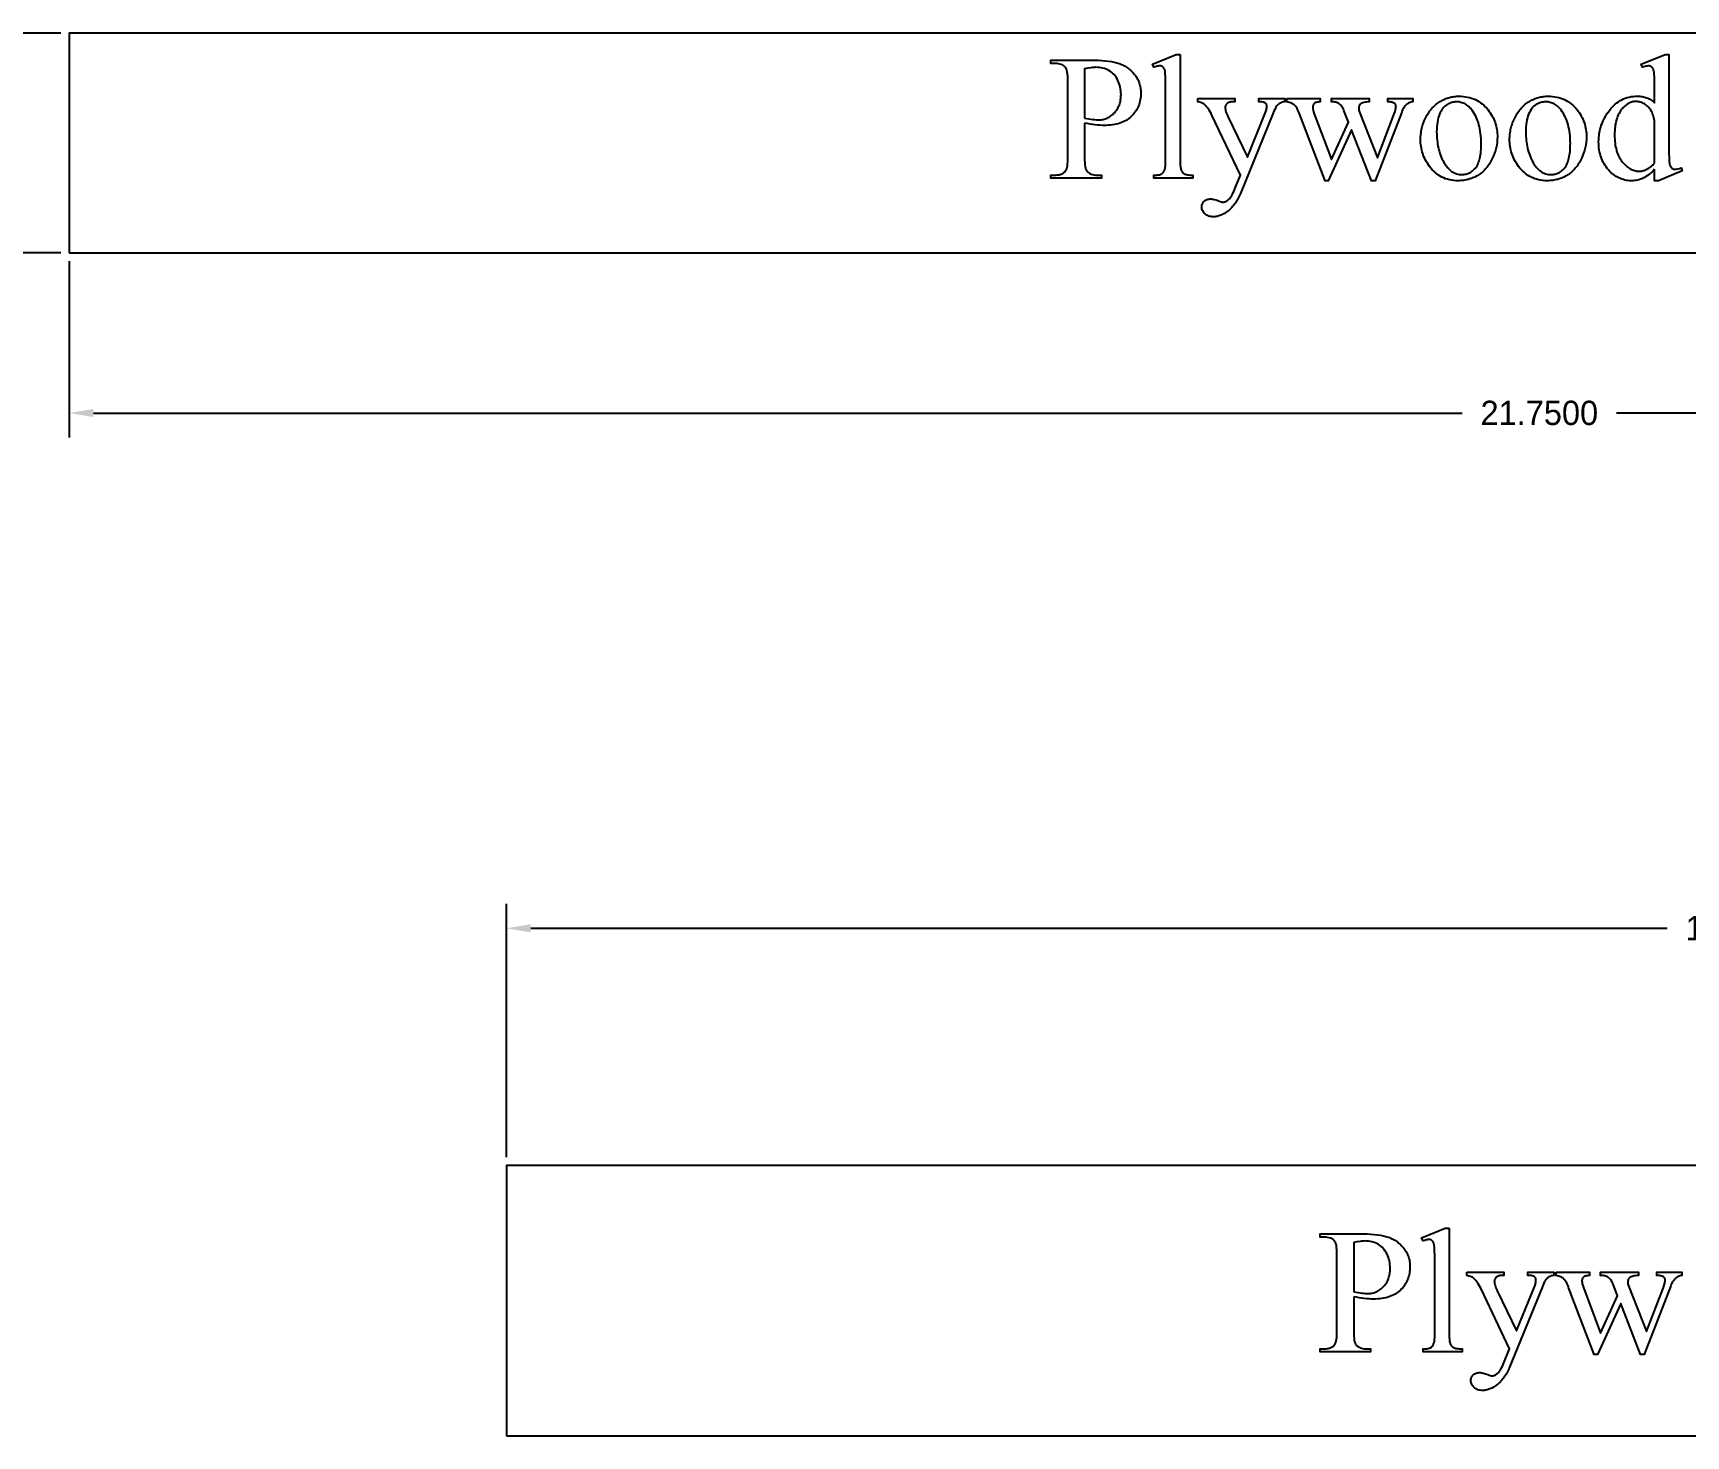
# Model space of a CAD drawing. Extents: x -4 to 200, y -54 to 66.
# Drawn here: x 47.68 to 59.9, y 50 to 60.38 of the extents above; entities that cross this region are included whole.
import ezdxf

# ---------------------------------------------------------------- set-up
doc = ezdxf.new("R2010")
doc.units = 0
doc.header["$MEASUREMENT"] = 0
doc.layers.get('Defpoints').update_dxf_attribs({"linetype": 'CONTINUOUS'})
doc.layers.add('Dimentions', color=7, linetype='CONTINUOUS')
doc.layers.add('LAYER_1', color=3, linetype='CONTINUOUS')
doc.dimstyles.get("Standard").update_dxf_attribs({"dimtxt": 0.18, "dimasz": 0.18, "dimexe": 0.18, "dimexo": 0.0625, "dimgap": 0.09, "dimtad": 0, "dimtih": 1, "dimtoh": 1, "dimdec": 4, "dimzin": 0, "dimdsep": 46, "dimtxsty": 'STANDARD', "dimcen": 0.09, "dimadec": 0, "dimazin": 0, "dimtfac": 1, "dimtdec": 4, "dimtofl": 0, "dimtmove": 0, "dimatfit": 3, "dimfxl": 1, "dimtolj": 1, "dimtzin": 0, "dimarcsym": 0})

# ---------------------------------------------------------------- blocks, each defined once
blk = doc.blocks.new('*D267')
at = {"layer": 'Defpoints', "color": 0}
for p in [(47.943, 60.377), (46.234, 58.752), (47.943, 58.752)]:
    blk.add_point(p, dxfattribs=at)
at = {"layer": 'Dimentions', "color": 0, "lineweight": -2}
for p, q in [((47.881, 60.377), (46.054, 60.377)), ((46.234, 60.197), (46.234, 59.745)), ((46.234, 58.932), (46.234, 59.385)), ((47.881, 58.752), (46.054, 58.752))]:
    blk.add_line(p, q, dxfattribs=at)
at = {"layer": 'Dimentions', "color": 0}
for points in [[(46.264, 60.197), (46.204, 60.197), (46.234, 60.377)], [(46.204, 58.932), (46.264, 58.932), (46.234, 58.752)]]:
    blk.add_solid(points, dxfattribs=at)
at = {"layer": 'Dimentions', "color": 0, "insert": (46.234, 59.565), "char_height": 0.18, "attachment_point": 5}
blk.add_mtext('\\A1;1.6250', dxfattribs=at)
blk = doc.blocks.new('*D268')
at = {"layer": 'Defpoints', "color": 0}
for p in [(47.943, 58.752), (69.693, 58.752), (69.693, 57.567)]:
    blk.add_point(p, dxfattribs=at)
at = {"layer": 'Dimentions', "color": 0, "lineweight": -2}
for p, q in [((47.943, 58.69), (47.943, 57.387)), ((69.693, 58.69), (69.693, 57.387)), ((48.123, 57.567), (58.248, 57.567)), ((69.513, 57.567), (59.388, 57.567))]:
    blk.add_line(p, q, dxfattribs=at)
at = {"layer": 'Dimentions', "color": 0}
for points in [[(48.123, 57.597), (48.123, 57.537), (47.943, 57.567)], [(69.513, 57.537), (69.513, 57.597), (69.693, 57.567)]]:
    blk.add_solid(points, dxfattribs=at)
at = {"layer": 'Dimentions', "color": 0, "insert": (58.818, 57.567), "char_height": 0.18, "attachment_point": 5}
blk.add_mtext('\\A1;21.7500', dxfattribs=at)
blk = doc.blocks.new('*D276')
at = {"layer": 'Defpoints', "color": 0}
for p in [(69.49, 53.756), (51.178, 52.002), (69.49, 52.002)]:
    blk.add_point(p, dxfattribs=at)
at = {"layer": 'Dimentions', "color": 0, "lineweight": -2}
for p, q in [((51.178, 52.064), (51.178, 53.936)), ((69.49, 52.064), (69.49, 53.936)), ((51.358, 53.756), (59.764, 53.756)), ((69.31, 53.756), (60.904, 53.756))]:
    blk.add_line(p, q, dxfattribs=at)
at = {"layer": 'Dimentions', "color": 0}
for points in [[(51.358, 53.786), (51.358, 53.726), (51.178, 53.756)], [(69.31, 53.726), (69.31, 53.786), (69.49, 53.756)]]:
    blk.add_solid(points, dxfattribs=at)
at = {"layer": 'Dimentions', "color": 0, "insert": (60.334, 53.756), "char_height": 0.18, "attachment_point": 5}
blk.add_mtext('\\A1;18.3125', dxfattribs=at)

msp = doc.modelspace()

# ---------------------------------------------------------------- linework, layer by layer
at = {"layer": 'LAYER_1'}
for points in [[(47.94337, 58.75224), (69.69337, 58.75224), (69.69337, 60.37724), (47.94337, 60.37724)], [(55.45388, 59.71195), (55.45388, 59.45766), (55.45416, 59.43804), (55.45501, 59.42036), (55.45642, 59.40464), (55.45839, 59.39087), (55.46092, 59.37905), (55.46402, 59.36918), (55.46578, 59.36498), (55.46768, 59.36127), (55.46972, 59.35804), (55.47191, 59.3553), (55.47841, 59.34866), (55.48571, 59.34291), (55.49378, 59.33804), (55.50265, 59.33406), (55.51229, 59.33096), (55.52272, 59.32875), (55.53394, 59.32742), (55.54594, 59.32698), (55.57942, 59.32698), (55.57942, 59.30316), (55.20538, 59.30316), (55.20538, 59.32698), (55.23822, 59.32698), (55.25156, 59.32754), (55.25787, 59.32824), (55.26393, 59.32923), (55.26974, 59.3305), (55.2753, 59.33205), (55.28062, 59.33388), (55.28569, 59.33599), (55.29052, 59.33838), (55.2951, 59.34106), (55.29943, 59.34402), (55.30352, 59.34725), (55.30736, 59.35078), (55.31095, 59.35458), (55.3143, 59.35866), (55.3174, 59.36303), (55.32042, 59.36887), (55.32303, 59.37643), (55.32525, 59.38569), (55.32706, 59.39666), (55.32847, 59.40935), (55.32947, 59.42374), (55.33007, 59.43985), (55.33028, 59.45766), (55.33028, 60.02161), (55.33, 60.04124), (55.32919, 60.05891), (55.32783, 60.07463), (55.32593, 60.0884), (55.32349, 60.10022), (55.3205, 60.11009), (55.3188, 60.11429), (55.31697, 60.11801), (55.315, 60.12123), (55.31289, 60.12397), (55.30623, 60.13061), (55.29881, 60.13636), (55.29062, 60.14123), (55.28167, 60.14522), (55.27195, 60.14831), (55.26147, 60.15053), (55.25023, 60.15186), (55.23822, 60.1523), (55.20538, 60.1523), (55.20538, 60.17612), (55.52534, 60.17612), (55.55386, 60.17574), (55.58083, 60.17461), (55.60624, 60.17272), (55.63011, 60.17008), (55.65244, 60.16669), (55.67321, 60.16254), (55.69243, 60.15763), (55.7101, 60.15198), (55.71847, 60.14883), (55.72667, 60.14542), (55.73471, 60.14176), (55.74257, 60.13783), (55.75028, 60.13365), (55.75781, 60.12921), (55.76518, 60.12451), (55.77239, 60.11955), (55.77943, 60.11433), (55.7863, 60.10885), (55.79301, 60.10311), (55.79955, 60.09711), (55.80592, 60.09086), (55.81213, 60.08434), (55.82405, 60.07054), (55.82967, 60.06329), (55.83492, 60.05588), (55.8398, 60.04831), (55.84433, 60.04056), (55.8485, 60.03265), (55.8523, 60.02458), (55.85574, 60.01634), (55.85882, 60.00793), (55.86153, 59.99936), (55.86389, 59.99062), (55.86588, 59.98171), (55.86751, 59.97264), (55.86877, 59.96341), (55.86968, 59.954), (55.87022, 59.94444), (55.8704, 59.9347), (55.87013, 59.9215), (55.8693, 59.90861), (55.86793, 59.89603), (55.866, 59.88376), (55.86352, 59.87181), (55.86049, 59.86016), (55.85691, 59.84883), (55.85278, 59.83781), (55.8481, 59.8271), (55.84287, 59.81671), (55.83709, 59.80662), (55.83075, 59.79685), (55.82387, 59.78739), (55.81643, 59.77824), (55.80845, 59.76941), (55.79991, 59.76088), (55.79087, 59.75277), (55.78138, 59.74519), (55.77143, 59.73813), (55.76102, 59.73159), (55.75016, 59.72557), (55.73885, 59.72008), (55.72708, 59.71511), (55.71485, 59.71067), (55.70217, 59.70674), (55.68904, 59.70334), (55.67544, 59.70047), (55.6614, 59.69811), (55.6469, 59.69628), (55.63194, 59.69497), (55.61653, 59.69419), (55.60066, 59.69393), (55.58457, 59.69421), (55.56783, 59.69506), (55.55045, 59.69646), (55.53242, 59.69843), (55.51375, 59.70097), (55.49444, 59.70407), (55.47448, 59.70773)], [(56.16075, 60.21861), (56.16075, 59.43642), (56.16125, 59.41107), (56.16188, 59.40015), (56.16276, 59.39039), (56.16389, 59.3818), (56.16527, 59.37437), (56.16691, 59.36812), (56.16879, 59.36303), (56.17094, 59.35866), (56.17336, 59.35456), (56.17605, 59.35073), (56.17901, 59.34717), (56.18225, 59.34389), (56.18575, 59.34088), (56.18953, 59.33814), (56.19358, 59.33567), (56.19822, 59.33348), (56.20376, 59.33158), (56.21021, 59.32998), (56.21756, 59.32867), (56.22582, 59.32764), (56.23498, 59.32692), (56.24505, 59.32648), (56.25603, 59.32633), (56.25603, 59.30316), (55.96697, 59.30316), (55.96697, 59.32633), (55.98564, 59.32686), (55.99377, 59.32751), (56.00109, 59.32842), (56.00761, 59.3296), (56.01332, 59.33104), (56.01823, 59.33274), (56.02234, 59.3347), (56.02594, 59.33696), (56.02934, 59.33957), (56.03254, 59.34252), (56.03553, 59.34581), (56.03833, 59.34944), (56.04092, 59.35341), (56.04332, 59.35773), (56.04551, 59.36238), (56.04747, 59.36777), (56.04917, 59.37425), (56.05061, 59.38185), (56.05179, 59.39055), (56.0527, 59.40036), (56.05336, 59.41127), (56.05388, 59.43642), (56.05388, 59.97204), (56.0536, 60.01712), (56.05275, 60.05259), (56.05135, 60.07844), (56.05043, 60.08776), (56.04937, 60.09468), (56.04678, 60.1052), (56.04522, 60.10978), (56.0435, 60.11391), (56.0416, 60.11759), (56.03954, 60.12081), (56.0373, 60.12358), (56.03489, 60.1259), (56.03231, 60.12786), (56.02956, 60.12956), (56.02664, 60.131), (56.02354, 60.13218), (56.01684, 60.13375), (56.00946, 60.13427), (56.00513, 60.13411), (56.00053, 60.13363), (55.99047, 60.1317), (55.97928, 60.12848), (55.96697, 60.12397), (55.95603, 60.1465), (56.13178, 60.21861)], [(59.67062, 59.36947), (59.65987, 59.3586), (59.64917, 59.34852), (59.63854, 59.33924), (59.62797, 59.33076), (59.61746, 59.32307), (59.60701, 59.31617), (59.59661, 59.31007), (59.58628, 59.30477), (59.57588, 59.30016), (59.56528, 59.29618), (59.55448, 59.2928), (59.54347, 59.29004), (59.53227, 59.28789), (59.52086, 59.28636), (59.50925, 59.28544), (59.49744, 59.28513), (59.48547, 59.28545), (59.47368, 59.28639), (59.46209, 59.28797), (59.45069, 59.29018), (59.43948, 59.29302), (59.42846, 59.29649), (59.41763, 59.30059), (59.40699, 59.30533), (59.39655, 59.31069), (59.38629, 59.31669), (59.37623, 59.32332), (59.36635, 59.33058), (59.35667, 59.33847), (59.34718, 59.34699), (59.33788, 59.35614), (59.32877, 59.36592), (59.32004, 59.3762), (59.31187, 59.38684), (59.30427, 59.39784), (59.29723, 59.4092), (59.29075, 59.42092), (59.28484, 59.43299), (59.27948, 59.44543), (59.2747, 59.45823), (59.27047, 59.47138), (59.26681, 59.4849), (59.26371, 59.49877), (59.26118, 59.51301), (59.25921, 59.5276), (59.2578, 59.54256), (59.25695, 59.55787), (59.25667, 59.57354), (59.25698, 59.58931), (59.25792, 59.60491), (59.25948, 59.62034), (59.26166, 59.63561), (59.26447, 59.6507), (59.2679, 59.66563), (59.27195, 59.68039), (59.27663, 59.69497), (59.28193, 59.7094), (59.28785, 59.72365), (59.2944, 59.73773), (59.30157, 59.75165), (59.30937, 59.76539), (59.31779, 59.77897), (59.32683, 59.79238), (59.3365, 59.80562), (59.34666, 59.81837), (59.35717, 59.83029), (59.36804, 59.84139), (59.37927, 59.85167), (59.39086, 59.86113), (59.4028, 59.86977), (59.4151, 59.87758), (59.42775, 59.88457), (59.44077, 59.89073), (59.45414, 59.89608), (59.46787, 59.9006), (59.48195, 59.9043), (59.49639, 59.90718), (59.51119, 59.90924), (59.52635, 59.91047), (59.54186, 59.91088), (59.5515, 59.91069), (59.56092, 59.91011), (59.57012, 59.90914), (59.57912, 59.90778), (59.58791, 59.90604), (59.59648, 59.90391), (59.60485, 59.90139), (59.613, 59.89849), (59.62094, 59.8952), (59.62867, 59.89152), (59.63619, 59.88745), (59.6435, 59.883), (59.6506, 59.87816), (59.65748, 59.87293), (59.66416, 59.86731), (59.67062, 59.86131), (59.67062, 59.97011), (59.67032, 60.01578), (59.66941, 60.05171), (59.6679, 60.0779), (59.66692, 60.08735), (59.66579, 60.09436), (59.66303, 60.10502), (59.6614, 60.10966), (59.65959, 60.11383), (59.65762, 60.11754), (59.65547, 60.12079), (59.65315, 60.12358), (59.65066, 60.1259), (59.64801, 60.12786), (59.64519, 60.12956), (59.64221, 60.131), (59.63907, 60.13218), (59.63231, 60.13375), (59.62491, 60.13427), (59.61586, 60.13363), (59.60544, 60.1317), (59.59365, 60.12848), (59.58049, 60.12397), (59.57212, 60.1465), (59.74787, 60.21861), (59.77684, 60.21861), (59.77684, 59.53685), (59.77714, 59.49007), (59.77805, 59.4534), (59.77956, 59.42682), (59.78054, 59.41732), (59.78167, 59.41034), (59.78445, 59.39978), (59.78611, 59.39515), (59.78795, 59.39095), (59.78997, 59.38718), (59.79217, 59.38385), (59.79456, 59.38095), (59.79712, 59.37848), (59.80265, 59.37453), (59.80559, 59.37299), (59.80863, 59.37172), (59.81178, 59.37073), (59.81505, 59.37003), (59.82191, 59.36947), (59.82643, 59.36964), (59.83132, 59.37015), (59.84219, 59.3722), (59.8545, 59.37562), (59.86826, 59.38041), (59.87534, 59.35788), (59.70023, 59.28513), (59.67062, 59.28513)], [(55.45388, 59.74865), (55.48607, 59.74302), (55.5144, 59.73899), (55.52711, 59.73758), (55.53886, 59.73658), (55.54964, 59.73598), (55.55946, 59.73577), (55.56776, 59.73598), (55.57591, 59.73658), (55.58392, 59.7376), (55.59179, 59.73901), (55.59951, 59.74083), (55.60709, 59.74306), (55.61453, 59.74569), (55.62183, 59.74873), (55.62898, 59.75217), (55.63598, 59.75602), (55.64285, 59.76027), (55.64957, 59.76493), (55.65615, 59.76999), (55.66258, 59.77545), (55.66887, 59.78132), (55.67502, 59.7876), (55.6809, 59.7942), (55.68641, 59.80103), (55.69154, 59.80811), (55.69628, 59.81542), (55.70065, 59.82297), (55.70464, 59.83077), (55.70824, 59.8388), (55.71147, 59.84707), (55.71432, 59.85558), (55.71679, 59.86432), (55.71888, 59.87331), (55.72059, 59.88254), (55.72191, 59.892), (55.72286, 59.9017), (55.72343, 59.91164), (55.72362, 59.92183), (55.72326, 59.93586), (55.72217, 59.94965), (55.72036, 59.96318), (55.71783, 59.97647), (55.71457, 59.9895), (55.71059, 60.00228), (55.70588, 60.01481), (55.70045, 60.02708), (55.69435, 60.03885), (55.68765, 60.04986), (55.68035, 60.0601), (55.67244, 60.06957), (55.66393, 60.07828), (55.65482, 60.08623), (55.6451, 60.09341), (55.63478, 60.09983), (55.62398, 60.10549), (55.61281, 60.11039), (55.60129, 60.11454), (55.5894, 60.11794), (55.57714, 60.12058), (55.56453, 60.12246), (55.55155, 60.12359), (55.53822, 60.12397), (55.52972, 60.12378), (55.52063, 60.12321), (55.51097, 60.12225), (55.50072, 60.12091), (55.47847, 60.11709), (55.45388, 60.11174)], [(58.22405, 59.91024), (58.24058, 59.90984), (58.2567, 59.90865), (58.27241, 59.90666), (58.28771, 59.90388), (58.30259, 59.9003), (58.31706, 59.89593), (58.33112, 59.89077), (58.34476, 59.88481), (58.35799, 59.87805), (58.37081, 59.8705), (58.38322, 59.86216), (58.39522, 59.85302), (58.4068, 59.84309), (58.41797, 59.83236), (58.42873, 59.82084), (58.43907, 59.80852), (58.44742, 59.79756), (58.45522, 59.78639), (58.46248, 59.77502), (58.46921, 59.76346), (58.4754, 59.75169), (58.48105, 59.73972), (58.48616, 59.72755), (58.49074, 59.71517), (58.49477, 59.7026), (58.49827, 59.68982), (58.50123, 59.67685), (58.50365, 59.66367), (58.50554, 59.65029), (58.50688, 59.63671), (58.50769, 59.62293), (58.50796, 59.60895), (58.50736, 59.58912), (58.50558, 59.56924), (58.50262, 59.54929), (58.49846, 59.52928), (58.49312, 59.50921), (58.48659, 59.48909), (58.47888, 59.4689), (58.46998, 59.44865), (58.46512, 59.43867), (58.46003, 59.42899), (58.45472, 59.41963), (58.44919, 59.41059), (58.44344, 59.40185), (58.43746, 59.39343), (58.43126, 59.38531), (58.42483, 59.37751), (58.41818, 59.37002), (58.41131, 59.36285), (58.40421, 59.35598), (58.39689, 59.34943), (58.38934, 59.34319), (58.38157, 59.33726), (58.37358, 59.33164), (58.36536, 59.32633), (58.35697, 59.32134), (58.34847, 59.31668), (58.33984, 59.31233), (58.3311, 59.30831), (58.32224, 59.3046), (58.31326, 59.30122), (58.30416, 59.29817), (58.29495, 59.29543), (58.28561, 59.29302), (58.27616, 59.29092), (58.26659, 59.28915), (58.25691, 59.28771), (58.2471, 59.28658), (58.23717, 59.28577), (58.22713, 59.28529), (58.21697, 59.28513), (58.20053, 59.28555), (58.18451, 59.28679), (58.16892, 59.28886), (58.15376, 59.29177), (58.13903, 59.2955), (58.12472, 59.30007), (58.11084, 59.30546), (58.09739, 59.31169), (58.08437, 59.31874), (58.07177, 59.32662), (58.0596, 59.33534), (58.04786, 59.34488), (58.03654, 59.35525), (58.02566, 59.36646), (58.0152, 59.37849), (58.00517, 59.39135), (57.99714, 59.40262), (57.98963, 59.41407), (57.98263, 59.42568), (57.97616, 59.43746), (57.9702, 59.44942), (57.96476, 59.46155), (57.95984, 59.47384), (57.95544, 59.48631), (57.95155, 59.49895), (57.94818, 59.51176), (57.94533, 59.52474), (57.943, 59.53789), (57.94119, 59.55122), (57.9399, 59.56471), (57.93912, 59.57838), (57.93886, 59.59221), (57.93902, 59.60235), (57.93949, 59.61248), (57.94027, 59.6226), (57.94137, 59.63271), (57.94279, 59.64281), (57.94452, 59.65291), (57.94656, 59.663), (57.94892, 59.67309), (57.95159, 59.68316), (57.95458, 59.69323), (57.96149, 59.71334), (57.96967, 59.73343), (57.9791, 59.75348), (57.98422, 59.76333), (57.98955, 59.77286), (57.99508, 59.78206), (58.0008, 59.79094), (58.00673, 59.79949), (58.01285, 59.80771), (58.01917, 59.8156), (58.02569, 59.82317), (58.03241, 59.83041), (58.03932, 59.83732), (58.04644, 59.84391), (58.05375, 59.85017), (58.06127, 59.8561), (58.06898, 59.8617), (58.07689, 59.86698), (58.085, 59.87193), (58.10153, 59.88091), (58.11831, 59.88869), (58.12679, 59.89213), (58.13533, 59.89527), (58.14393, 59.89812), (58.15259, 59.90066), (58.16131, 59.90291), (58.1701, 59.90485), (58.17894, 59.9065), (58.18784, 59.90784), (58.1968, 59.90889), (58.20583, 59.90964), (58.21491, 59.91009)], [(58.88328, 59.91024), (58.89981, 59.90984), (58.91593, 59.90865), (58.93164, 59.90666), (58.94693, 59.90388), (58.96182, 59.9003), (58.97629, 59.89593), (58.99034, 59.89077), (59.00399, 59.88481), (59.01722, 59.87805), (59.03004, 59.8705), (59.04245, 59.86216), (59.05444, 59.85302), (59.06603, 59.84309), (59.0772, 59.83236), (59.08796, 59.82084), (59.0983, 59.80852), (59.10664, 59.79756), (59.11445, 59.78639), (59.12171, 59.77502), (59.12844, 59.76346), (59.13463, 59.75169), (59.14028, 59.73972), (59.14539, 59.72755), (59.14996, 59.71517), (59.154, 59.7026), (59.1575, 59.68982), (59.16046, 59.67685), (59.16288, 59.66367), (59.16476, 59.65029), (59.16611, 59.63671), (59.16692, 59.62293), (59.16719, 59.60895), (59.16659, 59.58912), (59.16481, 59.56924), (59.16184, 59.54929), (59.15769, 59.52928), (59.15235, 59.50921), (59.14582, 59.48909), (59.1381, 59.4689), (59.1292, 59.44865), (59.12434, 59.43867), (59.11926, 59.42899), (59.11395, 59.41963), (59.10842, 59.41059), (59.10267, 59.40185), (59.09669, 59.39343), (59.09048, 59.38531), (59.08406, 59.37751), (59.07741, 59.37002), (59.07053, 59.36285), (59.06344, 59.35598), (59.05611, 59.34943), (59.04857, 59.34319), (59.0408, 59.33726), (59.03281, 59.33164), (59.02459, 59.32633), (59.0162, 59.32134), (59.00769, 59.31668), (58.99907, 59.31233), (58.99033, 59.30831), (58.98147, 59.3046), (58.97249, 59.30122), (58.96339, 59.29817), (58.95418, 59.29543), (58.94484, 59.29302), (58.93539, 59.29092), (58.92582, 59.28915), (58.91613, 59.28771), (58.90633, 59.28658), (58.8964, 59.28577), (58.88636, 59.28529), (58.8762, 59.28513), (58.85975, 59.28555), (58.84374, 59.28679), (58.82815, 59.28886), (58.81299, 59.29177), (58.79825, 59.2955), (58.78395, 59.30007), (58.77007, 59.30546), (58.75662, 59.31169), (58.74359, 59.31874), (58.731, 59.32662), (58.71883, 59.33534), (58.70709, 59.34488), (58.69577, 59.35525), (58.68489, 59.36646), (58.67443, 59.37849), (58.6644, 59.39135), (58.65637, 59.40262), (58.64885, 59.41407), (58.64186, 59.42568), (58.63539, 59.43746), (58.62943, 59.44942), (58.62399, 59.46155), (58.61907, 59.47384), (58.61466, 59.48631), (58.61078, 59.49895), (58.60741, 59.51176), (58.60456, 59.52474), (58.60223, 59.53789), (58.60042, 59.55122), (58.59912, 59.56471), (58.59835, 59.57838), (58.59809, 59.59221), (58.59824, 59.60235), (58.59872, 59.61248), (58.5995, 59.6226), (58.6006, 59.63271), (58.60202, 59.64281), (58.60374, 59.65291), (58.60579, 59.663), (58.60815, 59.67309), (58.61082, 59.68316), (58.6138, 59.69323), (58.62072, 59.71334), (58.62889, 59.73343), (58.63832, 59.75348), (58.64345, 59.76333), (58.64878, 59.77286), (58.65431, 59.78206), (58.66003, 59.79094), (58.66595, 59.79949), (58.67208, 59.80771), (58.6784, 59.8156), (58.68492, 59.82317), (58.69163, 59.83041), (58.69855, 59.83732), (58.70567, 59.84391), (58.71298, 59.85017), (58.72049, 59.8561), (58.72821, 59.8617), (58.73612, 59.86698), (58.74422, 59.87193), (58.76076, 59.88091), (58.77754, 59.88869), (58.78602, 59.89213), (58.79456, 59.89527), (58.80316, 59.89812), (58.81182, 59.90066), (58.82054, 59.90291), (58.82932, 59.90485), (58.83817, 59.9065), (58.84707, 59.90784), (58.85603, 59.90889), (58.86505, 59.90964), (58.87414, 59.91009)], [(56.29079, 59.89286), (56.56568, 59.89286), (56.56568, 59.86904), (56.55216, 59.86904), (56.54515, 59.86884), (56.53858, 59.86825), (56.53247, 59.86727), (56.52682, 59.8659), (56.52161, 59.86413), (56.51686, 59.86197), (56.51256, 59.85942), (56.50871, 59.85648), (56.50531, 59.85325), (56.50237, 59.84982), (56.49988, 59.84621), (56.49785, 59.8424), (56.49626, 59.8384), (56.49513, 59.83421), (56.49445, 59.82983), (56.49422, 59.82526), (56.49456, 59.81868), (56.49555, 59.8115), (56.49721, 59.80371), (56.49954, 59.79532), (56.50252, 59.78633), (56.50617, 59.77673), (56.51049, 59.76653), (56.51547, 59.75573), (56.65903, 59.45831), (56.79101, 59.78406), (56.79357, 59.79065), (56.79579, 59.79721), (56.79767, 59.80376), (56.79921, 59.81029), (56.80041, 59.8168), (56.80127, 59.82329), (56.80178, 59.82976), (56.80195, 59.8362), (56.80167, 59.84164), (56.80082, 59.84634), (56.79941, 59.85033), (56.79744, 59.85359), (56.79451, 59.85694), (56.79084, 59.85994), (56.78646, 59.86258), (56.78135, 59.86485), (56.77483, 59.86668), (56.76622, 59.86799), (56.75552, 59.86877), (56.74272, 59.86904), (56.74272, 59.89286), (56.93457, 59.89286), (56.93457, 59.86904), (56.92334, 59.86743), (56.91348, 59.86517), (56.90499, 59.86228), (56.89787, 59.85874), (56.89127, 59.85403), (56.88435, 59.84763), (56.87711, 59.83954), (56.86955, 59.82977), (56.86601, 59.82329), (56.86118, 59.81287), (56.85506, 59.7985), (56.84766, 59.78019), (56.60753, 59.19178), (56.5985, 59.17103), (56.5888, 59.15159), (56.5837, 59.14236), (56.57842, 59.13345), (56.57298, 59.12487), (56.56737, 59.11662), (56.5616, 59.1087), (56.55565, 59.1011), (56.54953, 59.09383), (56.54325, 59.08689), (56.5368, 59.08027), (56.53018, 59.07398), (56.52339, 59.06802), (56.51643, 59.06238), (56.50242, 59.05212), (56.48853, 59.04323), (56.47478, 59.03571), (56.46115, 59.02955), (56.45439, 59.02699), (56.44766, 59.02476), (56.44096, 59.02288), (56.43429, 59.02134), (56.42766, 59.02015), (56.42106, 59.01929), (56.41449, 59.01878), (56.40796, 59.01861), (56.39867, 59.01895), (56.38981, 59.01997), (56.38137, 59.02168), (56.37336, 59.02408), (56.36576, 59.02716), (56.35859, 59.03092), (56.35184, 59.03536), (56.34551, 59.0405), (56.33978, 59.04607), (56.33481, 59.05184), (56.3306, 59.05782), (56.32716, 59.06399), (56.32449, 59.07037), (56.32258, 59.07695), (56.32143, 59.08373), (56.32105, 59.09071), (56.32132, 59.0973), (56.32215, 59.10357), (56.32354, 59.10949), (56.32547, 59.11509), (56.32796, 59.12036), (56.33101, 59.12529), (56.3346, 59.12989), (56.33875, 59.13416), (56.34338, 59.13801), (56.34843, 59.14135), (56.35389, 59.14417), (56.35976, 59.14648), (56.36604, 59.14827), (56.37273, 59.14955), (56.37984, 59.15032), (56.38736, 59.15058), (56.39291, 59.15036), (56.39895, 59.1497), (56.40546, 59.14859), (56.41246, 59.14704), (56.42792, 59.14261), (56.4453, 59.13642), (56.45697, 59.13219), (56.46622, 59.12918), (56.47306, 59.12736), (56.47749, 59.12676), (56.48237, 59.12707), (56.48736, 59.12801), (56.49247, 59.12957), (56.49768, 59.13175), (56.50301, 59.13456), (56.50845, 59.13799), (56.514, 59.14204), (56.51965, 59.14672), (56.52537, 59.15229), (56.5311, 59.15903), (56.53684, 59.16694), (56.54259, 59.17601), (56.54835, 59.18625), (56.55412, 59.19766), (56.55989, 59.21023), (56.56568, 59.22397), (56.60753, 59.32633), (56.39573, 59.77118), (56.39017, 59.78176), (56.38317, 59.79355), (56.37472, 59.80655), (56.36482, 59.82075), (56.35714, 59.83109), (56.35018, 59.83958), (56.34394, 59.84622), (56.33843, 59.85101), (56.33445, 59.85354), (56.3299, 59.856), (56.31912, 59.86067), (56.30608, 59.86501), (56.29079, 59.86904)], [(56.95066, 59.89286), (57.19787, 59.89286), (57.19787, 59.86904), (57.18971, 59.86828), (57.18228, 59.86731), (57.17559, 59.86611), (57.16963, 59.86469), (57.1644, 59.86305), (57.15991, 59.86119), (57.15615, 59.85911), (57.15313, 59.8568), (57.15064, 59.85426), (57.14848, 59.85145), (57.14666, 59.84838), (57.14516, 59.84506), (57.144, 59.84146), (57.14317, 59.83761), (57.14267, 59.8335), (57.14251, 59.82912), (57.14268, 59.824), (57.14319, 59.81862), (57.14524, 59.80707), (57.14866, 59.79448), (57.15345, 59.78084), (57.27963, 59.44157), (57.40646, 59.71775), (57.37298, 59.80466), (57.36897, 59.81394), (57.36465, 59.82248), (57.36003, 59.83028), (57.35511, 59.83733), (57.34989, 59.84364), (57.34437, 59.8492), (57.33855, 59.85402), (57.33242, 59.85809), (57.3285, 59.86023), (57.32381, 59.86216), (57.31836, 59.86386), (57.31214, 59.86533), (57.30516, 59.86659), (57.29742, 59.86763), (57.27963, 59.86904), (57.27963, 59.89286), (57.56032, 59.89286), (57.56032, 59.86904), (57.54915, 59.86835), (57.53883, 59.86727), (57.52936, 59.86578), (57.52073, 59.86389), (57.51294, 59.86159), (57.506, 59.8589), (57.4999, 59.8558), (57.49465, 59.8523), (57.49164, 59.84953), (57.48902, 59.84638), (57.48681, 59.84285), (57.485, 59.83894), (57.48359, 59.83464), (57.48258, 59.82997), (57.48198, 59.82491), (57.48178, 59.81947), (57.4821, 59.81299), (57.48307, 59.80643), (57.48467, 59.79979), (57.48693, 59.79307), (57.62083, 59.45444), (57.74508, 59.78084), (57.75072, 59.79734), (57.75474, 59.81206), (57.75615, 59.81876), (57.75715, 59.82502), (57.75776, 59.83083), (57.75796, 59.8362), (57.75776, 59.83922), (57.75717, 59.84216), (57.75619, 59.84501), (57.75482, 59.84779), (57.75305, 59.85049), (57.7509, 59.8531), (57.74835, 59.85564), (57.7454, 59.85809), (57.74189, 59.86038), (57.73762, 59.8624), (57.73259, 59.86416), (57.72682, 59.86566), (57.72028, 59.86689), (57.71299, 59.86787), (57.70495, 59.86858), (57.69616, 59.86904), (57.69616, 59.89286), (57.88221, 59.89286), (57.88221, 59.86904), (57.87532, 59.86776), (57.86867, 59.86602), (57.86224, 59.86382), (57.85605, 59.86115), (57.85009, 59.85802), (57.84436, 59.85443), (57.83887, 59.85038), (57.8336, 59.84586), (57.82857, 59.84088), (57.82376, 59.83544), (57.81919, 59.82953), (57.81485, 59.82317), (57.81074, 59.81634), (57.80686, 59.80904), (57.80322, 59.80129), (57.7998, 59.79307), (57.60281, 59.28513), (57.57641, 59.28513), (57.42899, 59.66174), (57.2571, 59.28513), (57.23328, 59.28513), (57.04401, 59.78084), (57.03935, 59.79211), (57.03472, 59.80243), (57.0301, 59.81178), (57.0255, 59.82019), (57.02092, 59.82764), (57.01637, 59.83413), (57.01183, 59.83967), (57.00731, 59.84425), (57.00249, 59.84823), (56.99701, 59.85196), (56.9909, 59.85543), (56.98414, 59.85865), (56.97673, 59.86163), (56.96869, 59.86435), (56.96, 59.86682), (56.95066, 59.86904)], [(58.2041, 59.86839), (58.19556, 59.86808), (58.18702, 59.86712), (58.17846, 59.86554), (58.16989, 59.86332), (58.16132, 59.86047), (58.15273, 59.85699), (58.14414, 59.85287), (58.13553, 59.84811), (58.12713, 59.84257), (58.11914, 59.83606), (58.11156, 59.8286), (58.10439, 59.82019), (58.09764, 59.81082), (58.09129, 59.80049), (58.08536, 59.78921), (58.07985, 59.77698), (58.07487, 59.76381), (58.07055, 59.74974), (58.0669, 59.73476), (58.06391, 59.71887), (58.06159, 59.70209), (58.05993, 59.68439), (58.05893, 59.66579), (58.0586, 59.64629), (58.0588, 59.63033), (58.0594, 59.61465), (58.0604, 59.59925), (58.0618, 59.58412), (58.0636, 59.56927), (58.0658, 59.5547), (58.0684, 59.54041), (58.0714, 59.52639), (58.0748, 59.51264), (58.07859, 59.49918), (58.08279, 59.48599), (58.08739, 59.47307), (58.09239, 59.46044), (58.09779, 59.44808), (58.10358, 59.43599), (58.10978, 59.42419), (58.11631, 59.41288), (58.12309, 59.40231), (58.13012, 59.39246), (58.1374, 59.38335), (58.14494, 59.37496), (58.15274, 59.3673), (58.16079, 59.36037), (58.16909, 59.35418), (58.17765, 59.34871), (58.18646, 59.34397), (58.19552, 59.33995), (58.20484, 59.33667), (58.21441, 59.33412), (58.22424, 59.3323), (58.23432, 59.3312), (58.24465, 59.33084), (58.25237, 59.33104), (58.25992, 59.33164), (58.2673, 59.33265), (58.27451, 59.33406), (58.28154, 59.33587), (58.28841, 59.33808), (58.2951, 59.3407), (58.30163, 59.34371), (58.30798, 59.34713), (58.31416, 59.35096), (58.32017, 59.35518), (58.32601, 59.35981), (58.33168, 59.36484), (58.33718, 59.37027), (58.3425, 59.3761), (58.34766, 59.38234), (58.35257, 59.38907), (58.35716, 59.39637), (58.36144, 59.40426), (58.3654, 59.41272), (58.36905, 59.42176), (58.37237, 59.43138), (58.37538, 59.44158), (58.37808, 59.45235), (58.38045, 59.46371), (58.38251, 59.47564), (58.38425, 59.48815), (58.38568, 59.50124), (58.38679, 59.51491), (58.38758, 59.52915), (58.38806, 59.54398), (58.38822, 59.55938), (58.38795, 59.57875), (58.38716, 59.5976), (58.38584, 59.61593), (58.38399, 59.63374), (58.38161, 59.65102), (58.37871, 59.66778), (58.37528, 59.68401), (58.37132, 59.69972), (58.36683, 59.71491), (58.36181, 59.72958), (58.35627, 59.74372), (58.35019, 59.75734), (58.34359, 59.77044), (58.33646, 59.78301), (58.3288, 59.79506), (58.32062, 59.80659), (58.31481, 59.81407), (58.3088, 59.82107), (58.3026, 59.82759), (58.2962, 59.83363), (58.2896, 59.83918), (58.28281, 59.84425), (58.27582, 59.84884), (58.26863, 59.85294), (58.26125, 59.85656), (58.25368, 59.8597), (58.2459, 59.86236), (58.23793, 59.86453), (58.22977, 59.86622), (58.22141, 59.86743), (58.21285, 59.86815)], [(58.86332, 59.86839), (58.85479, 59.86808), (58.84624, 59.86712), (58.83769, 59.86554), (58.82912, 59.86332), (58.82055, 59.86047), (58.81196, 59.85699), (58.80337, 59.85287), (58.79476, 59.84811), (58.78636, 59.84257), (58.77836, 59.83606), (58.77078, 59.8286), (58.76362, 59.82019), (58.75686, 59.81082), (58.75052, 59.80049), (58.74459, 59.78921), (58.73907, 59.77698), (58.73409, 59.76381), (58.72978, 59.74974), (58.72613, 59.73476), (58.72314, 59.71887), (58.72082, 59.70209), (58.71916, 59.68439), (58.71816, 59.66579), (58.71783, 59.64629), (58.71803, 59.63033), (58.71863, 59.61465), (58.71963, 59.59925), (58.72103, 59.58412), (58.72283, 59.56927), (58.72503, 59.5547), (58.72763, 59.54041), (58.73062, 59.52639), (58.73402, 59.51264), (58.73782, 59.49918), (58.74202, 59.48599), (58.74662, 59.47307), (58.75162, 59.46044), (58.75701, 59.44808), (58.76281, 59.43599), (58.76901, 59.42419), (58.77553, 59.41288), (58.78231, 59.40231), (58.78935, 59.39246), (58.79663, 59.38335), (58.80417, 59.37496), (58.81197, 59.3673), (58.82002, 59.36037), (58.82832, 59.35418), (58.83687, 59.34871), (58.84568, 59.34397), (58.85475, 59.33995), (58.86407, 59.33667), (58.87364, 59.33412), (58.88347, 59.3323), (58.89355, 59.3312), (58.90388, 59.33084), (58.9116, 59.33104), (58.91915, 59.33164), (58.92653, 59.33265), (58.93374, 59.33406), (58.94077, 59.33587), (58.94764, 59.33808), (58.95433, 59.3407), (58.96086, 59.34371), (58.96721, 59.34713), (58.97339, 59.35096), (58.9794, 59.35518), (58.98524, 59.35981), (58.99091, 59.36484), (58.9964, 59.37027), (59.00173, 59.3761), (59.00689, 59.38234), (59.0118, 59.38907), (59.01639, 59.39637), (59.02067, 59.40426), (59.02463, 59.41272), (59.02827, 59.42176), (59.0316, 59.43138), (59.03461, 59.44158), (59.0373, 59.45235), (59.03968, 59.46371), (59.04174, 59.47564), (59.04348, 59.48815), (59.04491, 59.50124), (59.04602, 59.51491), (59.04681, 59.52915), (59.04728, 59.54398), (59.04744, 59.55938), (59.04718, 59.57875), (59.04639, 59.5976), (59.04507, 59.61593), (59.04322, 59.63374), (59.04084, 59.65102), (59.03794, 59.66778), (59.0345, 59.68401), (59.03054, 59.69972), (59.02606, 59.71491), (59.02104, 59.72958), (59.01549, 59.74372), (59.00942, 59.75734), (59.00282, 59.77044), (58.99569, 59.78301), (58.98803, 59.79506), (58.97985, 59.80659), (58.97403, 59.81407), (58.96803, 59.82107), (58.96182, 59.82759), (58.95542, 59.83363), (58.94883, 59.83918), (58.94203, 59.84425), (58.93505, 59.84884), (58.92786, 59.85294), (58.92048, 59.85656), (58.9129, 59.8597), (58.90513, 59.86236), (58.89716, 59.86453), (58.889, 59.86622), (58.88063, 59.86743), (58.87208, 59.86815)], [(59.67062, 59.41453), (59.67062, 59.71839), (59.66941, 59.72922), (59.66772, 59.7398), (59.66555, 59.75014), (59.66289, 59.76024), (59.65976, 59.7701), (59.65613, 59.77971), (59.65203, 59.78909), (59.64744, 59.79822), (59.64242, 59.80696), (59.637, 59.81514), (59.63119, 59.82277), (59.62499, 59.82985), (59.6184, 59.83637), (59.61141, 59.84234), (59.60403, 59.84776), (59.59626, 59.85262), (59.58832, 59.85692), (59.58043, 59.86065), (59.57259, 59.8638), (59.5648, 59.86638), (59.55706, 59.86839), (59.54937, 59.86982), (59.54173, 59.87068), (59.53414, 59.87097), (59.5271, 59.87077), (59.52017, 59.87017), (59.51332, 59.86918), (59.50658, 59.86779), (59.49993, 59.866), (59.49337, 59.86382), (59.48691, 59.86123), (59.48054, 59.85825), (59.47427, 59.85488), (59.4681, 59.8511), (59.46202, 59.84693), (59.45604, 59.84236), (59.45015, 59.83739), (59.44436, 59.83203), (59.43867, 59.82627), (59.43307, 59.82011), (59.42597, 59.8115), (59.41933, 59.8024), (59.41316, 59.79283), (59.40743, 59.78277), (59.40217, 59.77223), (59.39737, 59.7612), (59.39302, 59.7497), (59.38913, 59.73771), (59.38569, 59.72523), (59.38272, 59.71228), (59.3802, 59.69884), (59.37814, 59.68492), (59.37654, 59.67051), (59.3754, 59.65562), (59.37471, 59.64025), (59.37448, 59.6244), (59.3747, 59.60838), (59.37537, 59.59284), (59.37647, 59.57777), (59.37802, 59.56318), (59.38001, 59.54906), (59.38245, 59.53542), (59.38533, 59.52226), (59.38864, 59.50957), (59.39241, 59.49735), (59.39661, 59.48561), (59.40126, 59.47435), (59.40635, 59.46356), (59.41188, 59.45324), (59.41786, 59.4434), (59.42427, 59.43404), (59.43113, 59.42515), (59.43827, 59.41677), (59.4455, 59.40893), (59.45283, 59.40163), (59.46026, 59.39487), (59.4678, 59.38866), (59.47543, 59.38298), (59.48317, 59.37784), (59.49101, 59.37325), (59.49894, 59.36919), (59.50698, 59.36568), (59.51512, 59.3627), (59.52336, 59.36027), (59.53169, 59.35838), (59.54013, 59.35703), (59.54867, 59.35622), (59.55731, 59.35595), (59.56462, 59.35617), (59.5719, 59.35686), (59.57915, 59.35801), (59.58636, 59.35961), (59.59355, 59.36167), (59.60071, 59.36418), (59.60784, 59.36716), (59.61493, 59.37059), (59.622, 59.37448), (59.62904, 59.37883), (59.63604, 59.38364), (59.64302, 59.3889), (59.64996, 59.39462), (59.65688, 59.4008), (59.66376, 59.40744)], [(51.17798, 50.00184), (69.49048, 50.00184), (69.49048, 52.00184), (51.17798, 52.00184)], [(57.4447, 51.03164), (57.4447, 50.77735), (57.44498, 50.75772), (57.44583, 50.74005), (57.44724, 50.72433), (57.44921, 50.71056), (57.45174, 50.69874), (57.45484, 50.68887), (57.4566, 50.68467), (57.4585, 50.68095), (57.46054, 50.67773), (57.46273, 50.67499), (57.46924, 50.66835), (57.47653, 50.6626), (57.48461, 50.65773), (57.49347, 50.65374), (57.50311, 50.65064), (57.51355, 50.64843), (57.52476, 50.6471), (57.53676, 50.64666), (57.57024, 50.64666), (57.57024, 50.62284), (57.1962, 50.62284), (57.1962, 50.64666), (57.22904, 50.64666), (57.24238, 50.64722), (57.24869, 50.64793), (57.25475, 50.64891), (57.26056, 50.65018), (57.26612, 50.65173), (57.27144, 50.65356), (57.27651, 50.65567), (57.28134, 50.65807), (57.28592, 50.66074), (57.29025, 50.6637), (57.29434, 50.66694), (57.29818, 50.67046), (57.30177, 50.67426), (57.30512, 50.67835), (57.30822, 50.68271), (57.31124, 50.68856), (57.31385, 50.69611), (57.31607, 50.70538), (57.31788, 50.71635), (57.31929, 50.72903), (57.32029, 50.74343), (57.3209, 50.75953), (57.3211, 50.77735), (57.3211, 51.3413), (57.32082, 51.36092), (57.32001, 51.3786), (57.31865, 51.39432), (57.31675, 51.40809), (57.31431, 51.41991), (57.31132, 51.42978), (57.30962, 51.43398), (57.30779, 51.43769), (57.30582, 51.44092), (57.30371, 51.44366), (57.29706, 51.4503), (57.28963, 51.45605), (57.28144, 51.46092), (57.27249, 51.4649), (57.26277, 51.468), (57.25229, 51.47021), (57.24105, 51.47154), (57.22904, 51.47198), (57.1962, 51.47198), (57.1962, 51.4958), (57.51616, 51.4958), (57.54468, 51.49543), (57.57165, 51.49429), (57.59707, 51.49241), (57.62094, 51.48977), (57.64326, 51.48637), (57.66403, 51.48222), (57.68325, 51.47732), (57.70092, 51.47166), (57.70929, 51.46851), (57.71749, 51.46511), (57.72553, 51.46144), (57.7334, 51.45752), (57.7411, 51.45334), (57.74863, 51.44889), (57.75601, 51.44419), (57.76321, 51.43923), (57.77025, 51.43401), (57.77712, 51.42853), (57.78383, 51.4228), (57.79037, 51.4168), (57.79674, 51.41054), (57.80295, 51.40403), (57.81487, 51.39022), (57.82049, 51.38298), (57.82574, 51.37557), (57.83063, 51.36799), (57.83515, 51.36025), (57.83932, 51.35234), (57.84312, 51.34426), (57.84656, 51.33602), (57.84964, 51.32762), (57.85235, 51.31904), (57.85471, 51.3103), (57.8567, 51.3014), (57.85833, 51.29233), (57.8596, 51.28309), (57.8605, 51.27369), (57.86104, 51.26412), (57.86122, 51.25439), (57.86095, 51.24118), (57.86012, 51.22829), (57.85875, 51.21572), (57.85682, 51.20345), (57.85434, 51.19149), (57.85131, 51.17985), (57.84773, 51.16852), (57.8436, 51.1575), (57.83892, 51.14679), (57.83369, 51.13639), (57.82791, 51.12631), (57.82157, 51.11654), (57.81469, 51.10708), (57.80725, 51.09793), (57.79927, 51.08909), (57.79073, 51.08057), (57.78169, 51.07246), (57.7722, 51.06488), (57.76225, 51.05781), (57.75184, 51.05128), (57.74098, 51.04526), (57.72967, 51.03977), (57.7179, 51.0348), (57.70567, 51.03035), (57.69299, 51.02643), (57.67986, 51.02303), (57.66626, 51.02015), (57.65222, 51.0178), (57.63772, 51.01597), (57.62276, 51.01466), (57.60735, 51.01388), (57.59148, 51.01361), (57.57539, 51.0139), (57.55865, 51.01474), (57.54127, 51.01615), (57.52324, 51.01812), (57.50457, 51.02066), (57.48526, 51.02375), (57.4653, 51.02742)], [(58.15157, 51.53829), (58.15157, 50.7561), (58.15207, 50.73075), (58.1527, 50.71983), (58.15358, 50.71007), (58.15471, 50.70148), (58.15609, 50.69406), (58.15773, 50.6878), (58.15962, 50.68271), (58.16176, 50.67834), (58.16418, 50.67424), (58.16687, 50.67042), (58.16984, 50.66686), (58.17307, 50.66358), (58.17657, 50.66056), (58.18035, 50.65782), (58.1844, 50.65535), (58.18904, 50.65316), (58.19458, 50.65127), (58.20103, 50.64966), (58.20838, 50.64835), (58.21664, 50.64733), (58.2258, 50.6466), (58.23587, 50.64616), (58.24685, 50.64602), (58.24685, 50.62284), (57.95779, 50.62284), (57.95779, 50.64602), (57.97646, 50.64654), (57.98459, 50.64719), (57.99191, 50.64811), (57.99843, 50.64929), (58.00414, 50.65073), (58.00905, 50.65243), (58.01316, 50.65439), (58.01676, 50.65665), (58.02016, 50.65926), (58.02336, 50.6622), (58.02635, 50.66549), (58.02915, 50.66912), (58.03175, 50.6731), (58.03414, 50.67741), (58.03633, 50.68207), (58.03829, 50.68745), (58.03999, 50.69394), (58.04143, 50.70153), (58.04261, 50.71023), (58.04352, 50.72004), (58.04418, 50.73096), (58.0447, 50.7561), (58.0447, 51.29173), (58.04442, 51.33681), (58.04357, 51.37228), (58.04217, 51.39813), (58.04125, 51.40745), (58.04019, 51.41437), (58.0376, 51.42489), (58.03605, 51.42947), (58.03432, 51.4336), (58.03242, 51.43727), (58.03036, 51.4405), (58.02812, 51.44327), (58.02571, 51.44559), (58.02313, 51.44755), (58.02038, 51.44925), (58.01746, 51.45069), (58.01436, 51.45187), (58.00766, 51.45343), (58.00028, 51.45396), (57.99596, 51.4538), (57.99135, 51.45331), (57.98129, 51.45138), (57.9701, 51.44816), (57.95779, 51.44366), (57.94685, 51.46619), (58.1226, 51.53829)], [(57.4447, 51.06834), (57.47689, 51.0627), (57.50522, 51.05868), (57.51793, 51.05727), (57.52968, 51.05626), (57.54046, 51.05566), (57.55028, 51.05546), (57.55858, 51.05566), (57.56673, 51.05627), (57.57474, 51.05728), (57.58261, 51.0587), (57.59033, 51.06052), (57.59792, 51.06275), (57.60535, 51.06538), (57.61265, 51.06842), (57.6198, 51.07186), (57.6268, 51.0757), (57.63367, 51.07995), (57.64039, 51.08461), (57.64697, 51.08967), (57.6534, 51.09514), (57.65969, 51.10101), (57.66584, 51.10728), (57.67172, 51.11388), (57.67723, 51.12072), (57.68236, 51.12779), (57.6871, 51.13511), (57.69147, 51.14266), (57.69546, 51.15045), (57.69906, 51.15848), (57.70229, 51.16675), (57.70514, 51.17526), (57.70761, 51.18401), (57.7097, 51.193), (57.71141, 51.20222), (57.71274, 51.21169), (57.71368, 51.22139), (57.71425, 51.23133), (57.71444, 51.24151), (57.71408, 51.25555), (57.713, 51.26933), (57.71118, 51.28287), (57.70865, 51.29615), (57.70539, 51.30918), (57.70141, 51.32196), (57.6967, 51.33449), (57.69127, 51.34677), (57.68517, 51.35854), (57.67847, 51.36954), (57.67117, 51.37978), (57.66326, 51.38926), (57.65475, 51.39797), (57.64564, 51.40592), (57.63592, 51.4131), (57.6256, 51.41952), (57.6148, 51.42517), (57.60363, 51.43008), (57.59211, 51.43423), (57.58022, 51.43762), (57.56796, 51.44026), (57.55535, 51.44215), (57.54237, 51.44328), (57.52904, 51.44366), (57.52054, 51.44347), (57.51145, 51.44289), (57.50179, 51.44194), (57.49154, 51.4406), (57.46929, 51.43678), (57.4447, 51.43143)], [(58.28161, 51.21254), (58.5565, 51.21254), (58.5565, 51.18872), (58.54298, 51.18872), (58.53597, 51.18853), (58.5294, 51.18794), (58.52329, 51.18696), (58.51764, 51.18558), (58.51243, 51.18382), (58.50768, 51.18166), (58.50338, 51.17911), (58.49953, 51.17617), (58.49613, 51.17293), (58.49319, 51.16951), (58.4907, 51.16589), (58.48867, 51.16209), (58.48708, 51.15809), (58.48595, 51.1539), (58.48527, 51.14952), (58.48504, 51.14494), (58.48538, 51.13837), (58.48637, 51.13118), (58.48803, 51.1234), (58.49036, 51.11501), (58.49334, 51.10602), (58.49699, 51.09642), (58.50131, 51.08622), (58.50629, 51.07542), (58.64985, 50.77799), (58.78183, 51.10374), (58.78439, 51.11033), (58.78661, 51.1169), (58.78849, 51.12345), (58.79003, 51.12998), (58.79123, 51.13649), (58.79209, 51.14297), (58.7926, 51.14944), (58.79277, 51.15589), (58.79249, 51.16132), (58.79164, 51.16603), (58.79024, 51.17001), (58.78826, 51.17327), (58.78533, 51.17663), (58.78166, 51.17963), (58.77728, 51.18226), (58.77217, 51.18454), (58.76565, 51.18637), (58.75704, 51.18768), (58.74634, 51.18846), (58.73354, 51.18872), (58.73354, 51.21254), (58.92539, 51.21254), (58.92539, 51.18872), (58.91416, 51.18711), (58.9043, 51.18486), (58.89581, 51.18196), (58.88869, 51.17842), (58.88209, 51.17371), (58.87517, 51.16732), (58.86793, 51.15923), (58.86037, 51.14945), (58.85683, 51.14297), (58.852, 51.13255), (58.84588, 51.11819), (58.83848, 51.09988), (58.59835, 50.51147), (58.58932, 50.49072), (58.57962, 50.47127), (58.57452, 50.46204), (58.56924, 50.45314), (58.5638, 50.44456), (58.55819, 50.43631), (58.55242, 50.42838), (58.54647, 50.42079), (58.54036, 50.41352), (58.53407, 50.40657), (58.52762, 50.39996), (58.521, 50.39367), (58.51421, 50.3877), (58.50725, 50.38207), (58.49324, 50.37181), (58.47935, 50.36292), (58.4656, 50.35539), (58.45197, 50.34924), (58.44521, 50.34667), (58.43848, 50.34445), (58.43178, 50.34257), (58.42511, 50.34103), (58.41848, 50.33983), (58.41188, 50.33898), (58.40531, 50.33846), (58.39878, 50.33829), (58.38949, 50.33863), (58.38063, 50.33966), (58.37219, 50.34137), (58.36418, 50.34376), (58.35658, 50.34684), (58.34941, 50.3506), (58.34266, 50.35505), (58.33633, 50.36018), (58.3306, 50.36575), (58.32563, 50.37153), (58.32142, 50.3775), (58.31798, 50.38368), (58.31531, 50.39006), (58.3134, 50.39663), (58.31225, 50.40341), (58.31187, 50.4104), (58.31215, 50.41699), (58.31298, 50.42325), (58.31436, 50.42918), (58.31629, 50.43478), (58.31878, 50.44004), (58.32183, 50.44498), (58.32542, 50.44958), (58.32957, 50.45385), (58.3342, 50.4577), (58.33925, 50.46103), (58.34471, 50.46385), (58.35058, 50.46616), (58.35686, 50.46796), (58.36355, 50.46924), (58.37066, 50.47001), (58.37818, 50.47027), (58.38373, 50.47005), (58.38977, 50.46938), (58.39628, 50.46828), (58.40329, 50.46673), (58.41874, 50.4623), (58.43612, 50.4561), (58.44779, 50.45188), (58.45704, 50.44886), (58.46388, 50.44705), (58.46831, 50.44645), (58.47319, 50.44676), (58.47818, 50.44769), (58.48329, 50.44925), (58.4885, 50.45144), (58.49383, 50.45424), (58.49927, 50.45767), (58.50482, 50.46173), (58.51047, 50.4664), (58.51619, 50.47198), (58.52192, 50.47872), (58.52766, 50.48662), (58.53341, 50.4957), (58.53917, 50.50594), (58.54494, 50.51734), (58.55071, 50.52992), (58.5565, 50.54366), (58.59835, 50.64602), (58.38655, 51.09087), (58.38099, 51.10145), (58.37399, 51.11324), (58.36554, 51.12624), (58.35565, 51.14044), (58.34796, 51.15078), (58.341, 51.15927), (58.33476, 51.16591), (58.32925, 51.1707), (58.32527, 51.17323), (58.32072, 51.17569), (58.30994, 51.18035), (58.2969, 51.1847), (58.28161, 51.18872)], [(58.94148, 51.21254), (59.18869, 51.21254), (59.18869, 51.18872), (59.18053, 51.18797), (59.1731, 51.18699), (59.16641, 51.18579), (59.16045, 51.18438), (59.15522, 51.18274), (59.15073, 51.18088), (59.14697, 51.17879), (59.14395, 51.17649), (59.14146, 51.17394), (59.1393, 51.17114), (59.13748, 51.16807), (59.13598, 51.16474), (59.13482, 51.16115), (59.13399, 51.1573), (59.13349, 51.15318), (59.13333, 51.14881), (59.1335, 51.14369), (59.13401, 51.13831), (59.13606, 51.12676), (59.13948, 51.11416), (59.14427, 51.10052), (59.27045, 50.76125), (59.39728, 51.03743), (59.3638, 51.12434), (59.35979, 51.13363), (59.35547, 51.14217), (59.35085, 51.14996), (59.34594, 51.15702), (59.34071, 51.16332), (59.33519, 51.16889), (59.32937, 51.1737), (59.32324, 51.17778), (59.31932, 51.17992), (59.31463, 51.18184), (59.30918, 51.18354), (59.30296, 51.18502), (59.29598, 51.18628), (59.28824, 51.18731), (59.27045, 51.18872), (59.27045, 51.21254), (59.55114, 51.21254), (59.55114, 51.18872), (59.53997, 51.18804), (59.52965, 51.18695), (59.52018, 51.18546), (59.51155, 51.18357), (59.50376, 51.18128), (59.49682, 51.17858), (59.49072, 51.17548), (59.48547, 51.17198), (59.48246, 51.16922), (59.47984, 51.16607), (59.47763, 51.16254), (59.47582, 51.15863), (59.47441, 51.15433), (59.4734, 51.14965), (59.4728, 51.14459), (59.4726, 51.13915), (59.47292, 51.13267), (59.47389, 51.12611), (59.4755, 51.11948), (59.47775, 51.11276), (59.61165, 50.77413), (59.7359, 51.10052), (59.74154, 51.11702), (59.74556, 51.13175), (59.74697, 51.13845), (59.74797, 51.1447), (59.74858, 51.15052), (59.74878, 51.15589), (59.74858, 51.15891), (59.74799, 51.16184), (59.74701, 51.1647), (59.74564, 51.16748), (59.74387, 51.17017), (59.74172, 51.17279), (59.73917, 51.17532), (59.73622, 51.17778), (59.73271, 51.18006), (59.72844, 51.18208), (59.72341, 51.18384), (59.71764, 51.18534), (59.7111, 51.18658), (59.70381, 51.18755), (59.69577, 51.18827), (59.68698, 51.18872), (59.68698, 51.21254), (59.87303, 51.21254), (59.87303, 51.18872), (59.86614, 51.18744), (59.85949, 51.1857), (59.85307, 51.1835), (59.84687, 51.18084), (59.84091, 51.17771), (59.83519, 51.17412), (59.82969, 51.17006), (59.82442, 51.16555), (59.81939, 51.16057), (59.81458, 51.15512), (59.81001, 51.14922), (59.80567, 51.14285), (59.80156, 51.13602), (59.79769, 51.12873), (59.79404, 51.12097), (59.79062, 51.11276), (59.59363, 50.60482), (59.56723, 50.60482), (59.41981, 50.98143), (59.24792, 50.60482), (59.2241, 50.60482), (59.03483, 51.10052), (59.03017, 51.1118), (59.02554, 51.12211), (59.02092, 51.13147), (59.01632, 51.13988), (59.01174, 51.14732), (59.00719, 51.15382), (59.00265, 51.15935), (58.99813, 51.16394), (58.99331, 51.16791), (58.98783, 51.17164), (58.98172, 51.17512), (58.97496, 51.17834), (58.96756, 51.18131), (58.95951, 51.18403), (58.95082, 51.1865), (58.94148, 51.18872)]]:
    msp.add_lwpolyline(points, close=True, dxfattribs=at)

# ---------------------------------------------------------------- dimensions: what is measured, and where the dimension line sits
at = {"layer": 'Dimentions'}
dim = msp.add_aligned_dim(p1=(47.94337, 60.37724), p2=(47.94337, 58.75224), distance=-1.70896, dimstyle='STANDARD', override={"dimtmove": 2}, dxfattribs=at)
dim.commit()
dim.dimension.update_dxf_attribs({"geometry": '*D267', "text_midpoint": (46.23441, 59.56474)})
for base, p1, p2, picture, middle in [((69.69337, 57.56706), (47.94337, 58.75224), (69.69337, 58.75224), '*D268', (58.81837, 57.56706)), ((69.49048, 53.7562), (51.17798, 52.00184), (69.49048, 52.00184), '*D276', (60.33423, 53.7562))]:
    dim = msp.add_linear_dim(base=base, p1=p1, p2=p2, dimstyle='STANDARD', override={"dimtmove": 2}, dxfattribs=at)
    dim.commit()
    dim.dimension.update_dxf_attribs({"geometry": picture, "text_midpoint": middle})

doc.saveas('drawing.dxf')
